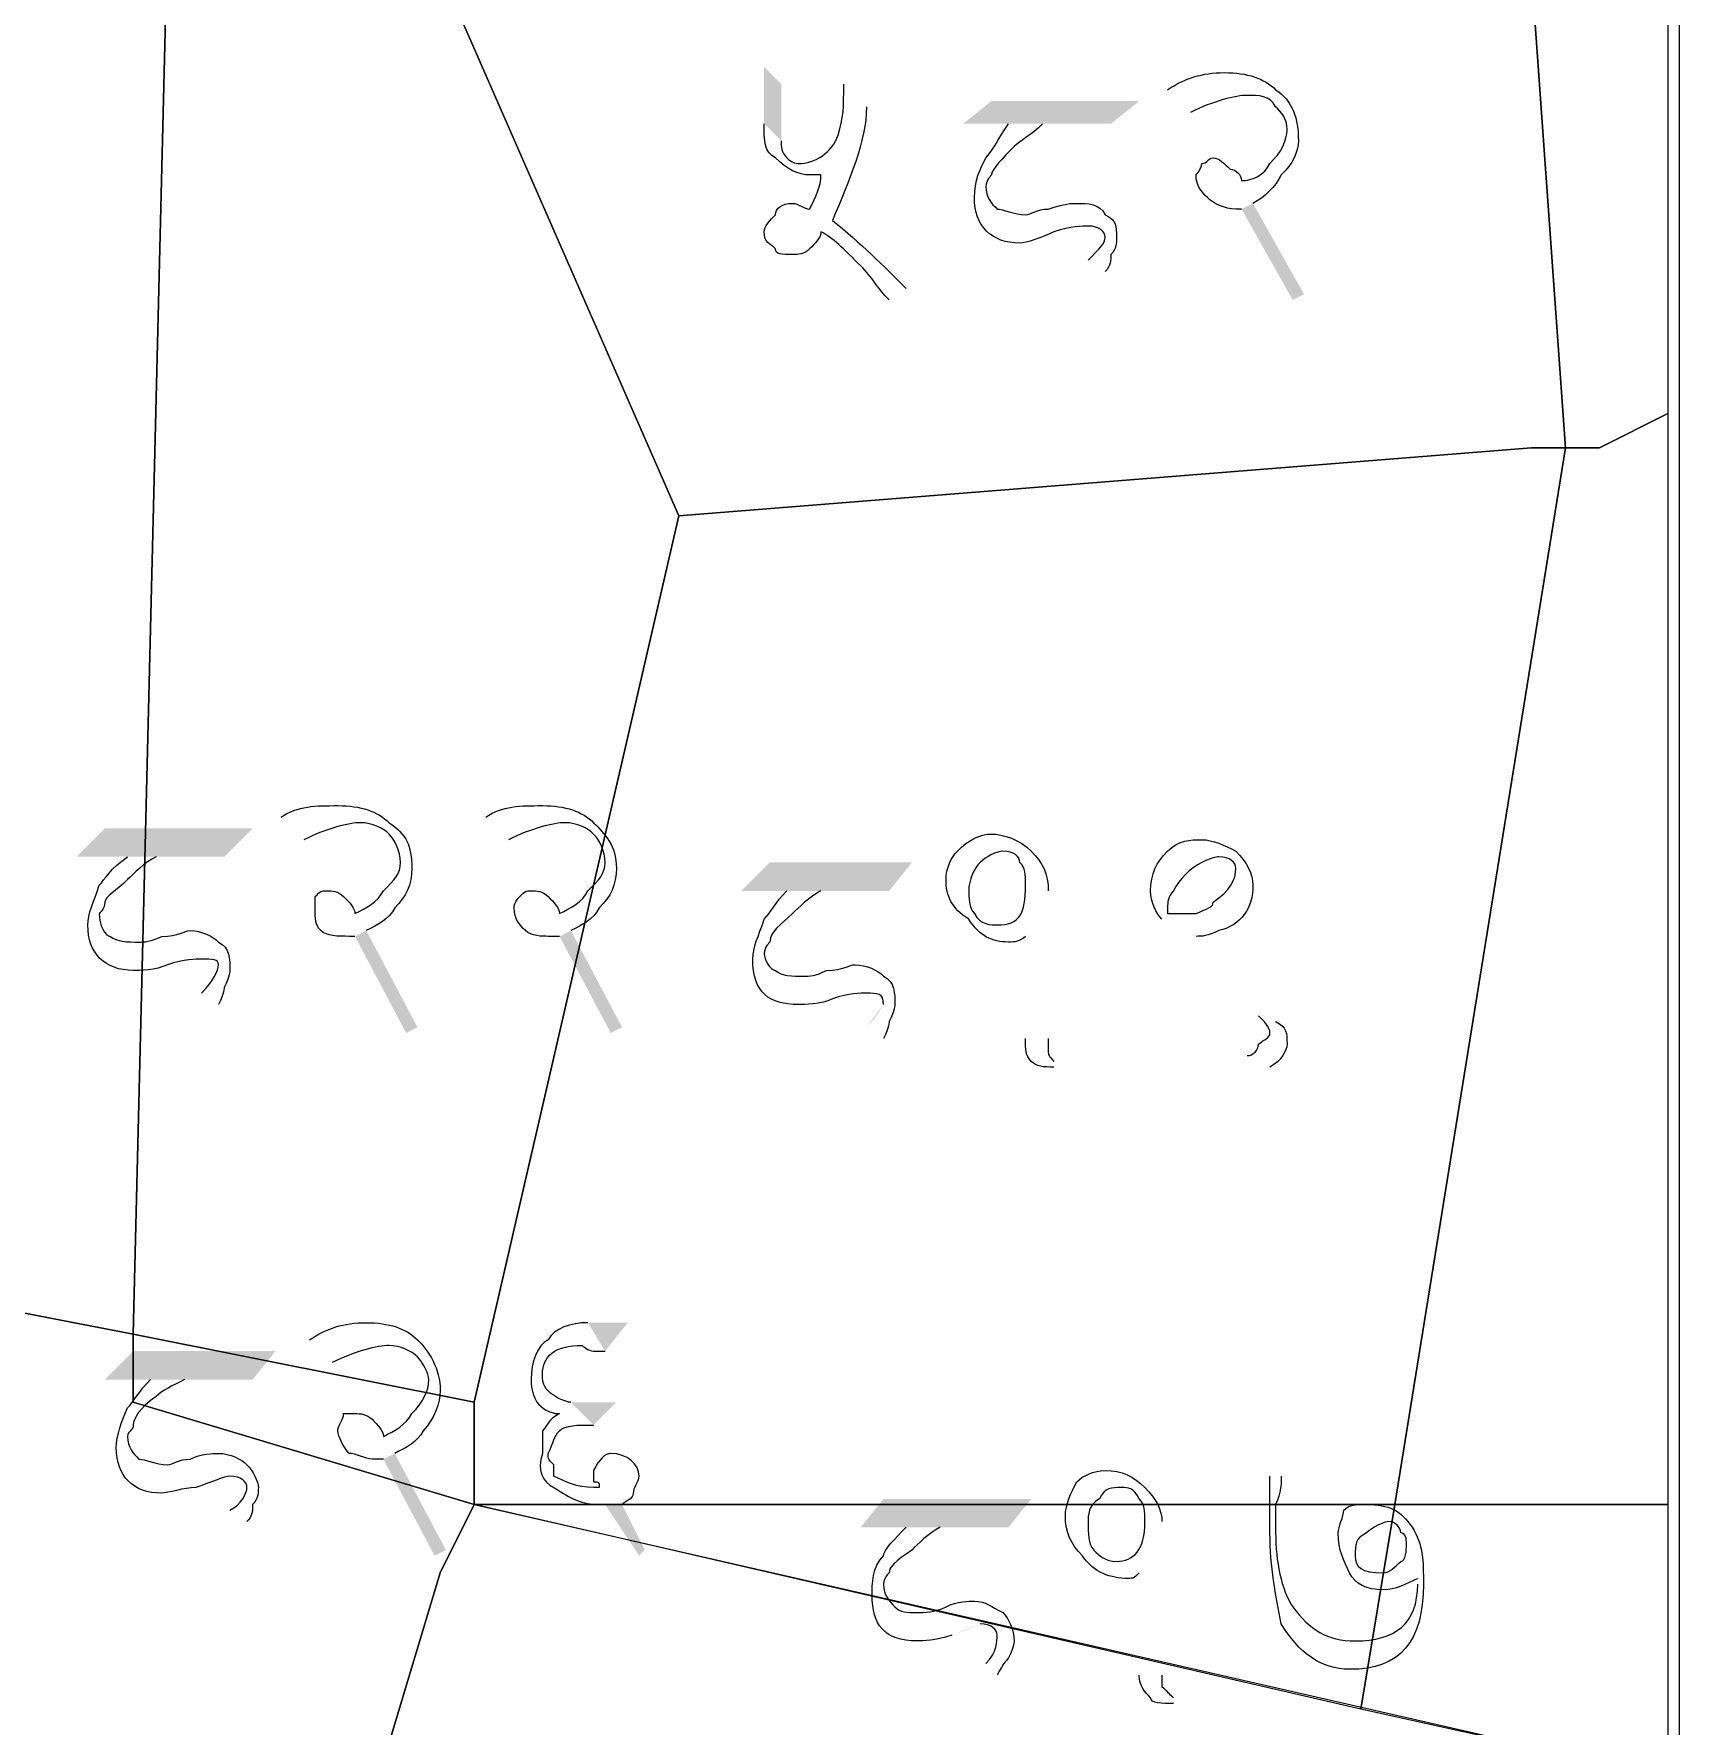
# Model space of a CAD drawing. Header units: metres. Extents: x 345912 to 349030, y 3061206 to 3061792.
# Drawn here: x 346955.16 to 346969.87, y 3061395.34 to 3061410.47 of the extents above; entities that cross this region are included whole.
import ezdxf

# ---------------------------------------------------------------- set-up
doc = ezdxf.new("R2010")
doc.units = ezdxf.units.M
doc.header["$MEASUREMENT"] = 0
doc.layers.add('PDF4_Geometry', color=7, linetype='Continuous')
doc.layers.add('PDF4_Solid Fills', color=7, linetype='Continuous')

msp = doc.modelspace()

# ---------------------------------------------------------------- hatches: boundary and pattern name
at = {"layer": 'PDF4_Solid Fills', "transparency": 33554559}
h = msp.add_hatch(color=256, dxfattribs=at)
h.paths.add_polyline_path([(346962.40188, 3061410.01803), (346962.60508, 3061409.81483)], flags=0)
h.paths.add_polyline_path([(346962.96068, 3061408.18923), (346962.80828, 3061408.08763)], flags=0)
h.paths.add_polyline_path([(346961.69068, 3061409.66243), (346961.69068, 3061410.17043), (346961.84308, 3061410.01803), (346961.84308, 3061409.51003)], flags=0)
h.paths.add_polyline_path([(346963.87508, 3061409.66243), (346963.46868, 3061409.66243), (346963.72268, 3061409.86563), (346965.04348, 3061409.86563), (346964.78948, 3061409.66243), (346964.17988, 3061409.66243)], flags=0)
h.paths.add_polyline_path([(346964.73868, 3061408.34163), (346964.58628, 3061408.44323)], flags=0)
h.paths.add_polyline_path([(346965.50068, 3061409.76403), (346965.29748, 3061409.96723)], flags=0)
h.paths.add_polyline_path([(346966.05948, 3061408.95123), (346966.51668, 3061408.13843), (346966.41508, 3061408.08763), (346965.95788, 3061408.90043)], flags=0)
h = msp.add_hatch(color=256, dxfattribs=at)
h.paths.add_polyline_path([(346956.00107, 3061403.10923), (346955.54387, 3061403.10923), (346955.79787, 3061403.36323), (346957.11867, 3061403.36323), (346956.86467, 3061403.10923), (346956.25507, 3061403.10923)], flags=0)
h.paths.add_polyline_path([(346956.81387, 3061401.78843), (346956.66147, 3061401.89003)], flags=0)
h.paths.add_polyline_path([(346957.57587, 3061403.26163), (346957.37267, 3061403.46483)], flags=0)
h.paths.add_polyline_path([(346958.13467, 3061402.44883), (346958.59187, 3061401.58523), (346958.49027, 3061401.53443), (346958.03307, 3061402.39803)], flags=0)
h.paths.add_polyline_path([(346959.40467, 3061403.26163), (346959.20147, 3061403.46483)], flags=0)
h.paths.add_polyline_path([(346959.96347, 3061402.44883), (346960.42067, 3061401.58523), (346960.31907, 3061401.53443), (346959.86187, 3061402.39803)], flags=0)
h = msp.add_hatch(color=256, dxfattribs=at)
h.paths.add_polyline_path([(346961.89387, 3061402.80444), (346961.48747, 3061402.80444), (346961.74147, 3061403.05844), (346963.01147, 3061403.05844), (346962.80827, 3061402.80444), (346962.19867, 3061402.80444)], flags=0)
h.paths.add_polyline_path([(346962.75747, 3061401.48364), (346962.60507, 3061401.58524)], flags=0)
h.paths.add_polyline_path([(346962.60507, 3061401.58524, 0.07278312), (346962.75747, 3061401.78844)], flags=0)
h.paths.add_polyline_path([(346964.23067, 3061402.80444), (346964.23067, 3061401.48364)], flags=0)
h.paths.add_polyline_path([(346964.28147, 3061401.28044), (346964.28147, 3061401.22964)], flags=0)
h.paths.add_polyline_path([(346965.55147, 3061402.39804), (346966.26267, 3061401.63604)], flags=0)
h.paths.add_polyline_path([(346966.21187, 3061401.22964), (346966.00867, 3061401.33124)], flags=0)
h.paths.add_polyline_path([(346966.11027, 3061401.68684), (346965.24667, 3061402.55044)], flags=0)
h = msp.add_hatch(color=256, dxfattribs=at)
h.paths.add_polyline_path([(346956.20427, 3061398.43564), (346955.79787, 3061398.43564), (346956.05187, 3061398.68964), (346957.32187, 3061398.68964), (346957.11867, 3061398.43564), (346956.50907, 3061398.43564)], flags=0)
h.paths.add_polyline_path([(346957.06787, 3061397.16564), (346956.91547, 3061397.26724)], flags=0)
h.paths.add_polyline_path([(346957.82987, 3061398.58804), (346957.62667, 3061398.79124)], flags=0)
h.paths.add_polyline_path([(346958.38867, 3061397.77524), (346958.84587, 3061396.91164), (346958.74427, 3061396.86084), (346958.28707, 3061397.72444)], flags=0)
h.paths.add_polyline_path([(346960.26827, 3061398.68964), (346960.47147, 3061398.94364), (346960.11587, 3061398.94364)], flags=0)
h.paths.add_polyline_path([(346960.26827, 3061397.31804), (346960.57307, 3061396.86084), (346960.62387, 3061396.91164), (346960.42067, 3061397.31804)], flags=0)
h.paths.add_polyline_path([(346960.16667, 3061398.02924), (346960.36987, 3061398.23244), (346959.96347, 3061398.23244)], flags=0)
h = msp.add_hatch(color=256, dxfattribs=at)
h.paths.add_polyline_path([(346962.96068, 3061397.11483), (346962.55428, 3061397.11483), (346962.75748, 3061397.36883), (346964.07828, 3061397.36883), (346963.87508, 3061397.11483), (346963.26548, 3061397.11483)], flags=0)
h.paths.add_polyline_path([(346963.77348, 3061395.79403), (346963.67188, 3061395.89563)], flags=0)
h.paths.add_polyline_path([(346963.36708, 3061396.14963, 0.0320526), (346963.62108, 3061396.25123)], flags=0)
h.paths.add_polyline_path([(346965.24668, 3061397.16563), (346965.24668, 3061395.79403)], flags=0)
h.paths.add_polyline_path([(346965.34828, 3061395.59083), (346965.34828, 3061395.54003)], flags=0)
h.paths.add_polyline_path([(346966.21188, 3061397.57203), (346966.31348, 3061397.57203)], flags=0)
h.paths.add_polyline_path([(346967.53268, 3061396.60683), (346967.53268, 3061396.65763)], flags=0)

# ---------------------------------------------------------------- linework, layer by layer
at = {"layer": 'PDF4_Geometry', "lineweight": 13}
msp.add_lwpolyline([(346742.03148, 3061540.87883), (346969.86948, 3061540.87883), (346969.86948, 3061317.05403), (346742.03148, 3061317.05403)], close=True, dxfattribs=at)
at = {"layer": 'PDF4_Geometry', "lineweight": 9}
for points in [[(346969.76788, 3061407.07164), (346969.15827, 3061406.76683), (346968.85348, 3061406.76683), (346968.24387, 3061415.30124), (346969.76788, 3061416.21564)], [(346969.76788, 3061407.07164), (346969.15827, 3061406.76683), (346968.85348, 3061406.76683), (346968.24387, 3061415.30124), (346969.76788, 3061416.21564)], [(346968.85348, 3061406.76683), (346968.54867, 3061406.76683), (346960.92867, 3061406.15724), (346958.79508, 3061411.03403), (346965.19587, 3061414.08203), (346968.24387, 3061415.30124)], [(346968.85348, 3061406.76683), (346968.54867, 3061406.76683), (346960.92867, 3061406.15724), (346958.79508, 3061411.03403), (346965.19587, 3061414.08203), (346968.24387, 3061415.30124)], [(346956.05188, 3061398.84203), (346946.60308, 3061400.67083), (346948.73669, 3061406.46203), (346950.56547, 3061407.37643), (346951.47987, 3061411.33884), (346956.05188, 3061411.64363), (346956.35669, 3061411.33884)], [(346956.05188, 3061398.84203), (346946.60308, 3061400.67083), (346948.73669, 3061406.46203), (346950.56547, 3061407.37643), (346951.47987, 3061411.33884), (346956.05188, 3061411.64363), (346956.35669, 3061411.33884)], [(346957.57587, 3061411.33884), (346957.88068, 3061411.33884), (346958.18547, 3061411.33884), (346958.49028, 3061411.03403), (346958.79508, 3061411.03403), (346960.92867, 3061406.15724), (346959.09987, 3061398.23243), (346956.05188, 3061398.84203), (346956.35669, 3061411.33884)], [(346957.57587, 3061411.33884), (346957.88068, 3061411.33884), (346958.18547, 3061411.33884), (346958.49028, 3061411.03403), (346958.79508, 3061411.03403), (346960.92867, 3061406.15724), (346959.09987, 3061398.23243), (346956.05188, 3061398.84203), (346956.35669, 3061411.33884)], [(346969.76788, 3061397.31803), (346967.32948, 3061397.31803), (346968.85348, 3061406.76683), (346969.15827, 3061406.76683), (346969.76788, 3061407.07164)], [(346969.76788, 3061397.31803), (346967.32948, 3061397.31803), (346968.85348, 3061406.76683), (346969.15827, 3061406.76683), (346969.76788, 3061407.07164)], [(346967.32948, 3061397.31803), (346959.09987, 3061397.31803), (346959.09987, 3061398.23243), (346960.92867, 3061406.15724), (346968.54867, 3061406.76683), (346968.85348, 3061406.76683)], [(346967.32948, 3061397.31803), (346959.09987, 3061397.31803), (346959.09987, 3061398.23243), (346960.92867, 3061406.15724), (346968.54867, 3061406.76683), (346968.85348, 3061406.76683)], [(346959.09987, 3061397.31803), (346958.79508, 3061396.70844), (346957.88068, 3061393.66042), (346950.87028, 3061395.79403), (346945.38387, 3061395.18444), (346946.29827, 3061400.06124), (346946.60308, 3061400.67083), (346956.05188, 3061398.84203), (346956.05188, 3061398.23243)], [(346959.09987, 3061397.31803), (346958.79508, 3061396.70844), (346957.88068, 3061393.66042), (346950.87028, 3061395.79403), (346945.38387, 3061395.18444), (346946.29827, 3061400.06124), (346946.60308, 3061400.67083), (346956.05188, 3061398.84203), (346956.05188, 3061398.23243)], [(346959.09987, 3061398.23243), (346959.09987, 3061397.31803), (346956.05188, 3061398.23243), (346956.05188, 3061398.84203)], [(346959.09987, 3061398.23243), (346959.09987, 3061397.31803), (346956.05188, 3061398.23243), (346956.05188, 3061398.84203)], [(346957.88068, 3061393.66042), (346958.79508, 3061396.70844), (346959.09987, 3061397.31803), (346969.76788, 3061394.87963), (346969.76788, 3061387.25963), (346968.85348, 3061387.25963), (346969.76788, 3061388.47884), (346969.76788, 3061390.91724), (346966.41508, 3061391.83164)], [(346957.88068, 3061393.66042), (346958.79508, 3061396.70844), (346959.09987, 3061397.31803), (346969.76788, 3061394.87963), (346969.76788, 3061387.25963), (346968.85348, 3061387.25963), (346969.76788, 3061388.47884), (346969.76788, 3061390.91724), (346966.41508, 3061391.83164)], [(346959.09987, 3061397.31803), (346967.32948, 3061397.31803), (346967.02468, 3061395.48923)], [(346959.09987, 3061397.31803), (346967.32948, 3061397.31803), (346967.02468, 3061395.48923)], [(346967.32948, 3061397.31803), (346969.76788, 3061397.31803), (346969.76788, 3061394.87963), (346967.02468, 3061395.48923)], [(346967.32948, 3061397.31803), (346969.76788, 3061397.31803), (346969.76788, 3061394.87963), (346967.02468, 3061395.48923)]]:
    msp.add_lwpolyline(points, close=True, dxfattribs=at)
at = {"layer": 'PDF4_Geometry', "lineweight": 25}
for points in [[(346962.35108, 3061409.56083), (346962.40188, 3061409.71323), (346962.40188, 3061409.81483), (346962.40188, 3061410.01803)], [(346965.29748, 3061409.96723), (346965.44988, 3061410.06883), (346965.60228, 3061410.11963), (346965.80548, 3061410.11963)], [(346965.80548, 3061410.11963), (346966.00868, 3061410.11963), (346966.16108, 3061410.06883), (346966.26268, 3061409.96723)], [(346966.00868, 3061409.91643), (346965.90708, 3061409.91643), (346965.70388, 3061409.86563), (346965.50068, 3061409.76403)], [(346966.26268, 3061409.81483), (346966.21188, 3061409.91643), (346966.11028, 3061409.91643), (346966.00868, 3061409.91643)], [(346966.26268, 3061409.96723), (346966.41508, 3061409.86563), (346966.46588, 3061409.71323), (346966.46588, 3061409.51003)], [(346962.60508, 3061409.81483), (346962.60508, 3061409.51003), (346962.45268, 3061409.15443), (346962.30028, 3061408.79883)], [(346966.36428, 3061409.61163), (346966.36428, 3061409.71323), (346966.31348, 3061409.76403), (346966.26268, 3061409.81483)], [(346961.79228, 3061409.35763), (346961.69068, 3061409.40843), (346961.69068, 3061409.51003), (346961.69068, 3061409.66243)], [(346961.99548, 3061409.30683), (346962.14788, 3061409.30683), (346962.30028, 3061409.40843), (346962.35108, 3061409.56083)], [(346963.67188, 3061409.35763), (346963.72268, 3061409.40843), (346963.77348, 3061409.51003), (346963.87508, 3061409.66243)], [(346964.17988, 3061409.66243), (346964.07828, 3061409.56083), (346963.97668, 3061409.51003), (346963.92588, 3061409.45923)], [(346966.21188, 3061409.30683), (346966.31348, 3061409.40843), (346966.36428, 3061409.51003), (346966.36428, 3061409.61163)], [(346961.84308, 3061409.51003), (346961.84308, 3061409.45923), (346961.84308, 3061409.40843), (346961.89388, 3061409.35763)], [(346963.92588, 3061409.45923), (346963.82428, 3061409.35763), (346963.72268, 3061409.25603), (346963.72268, 3061409.20523)], [(346966.46588, 3061409.51003), (346966.46588, 3061409.40843), (346966.41508, 3061409.30683), (346966.31348, 3061409.20523)], [(346962.09708, 3061409.20523), (346961.99548, 3061409.20523), (346961.89388, 3061409.25603), (346961.79228, 3061409.35763)], [(346961.89388, 3061409.35763), (346961.89388, 3061409.35763), (346961.94468, 3061409.30683), (346961.99548, 3061409.30683)], [(346963.57028, 3061409.00203), (346963.57028, 3061409.15443), (346963.62108, 3061409.25603), (346963.67188, 3061409.35763)], [(346965.55148, 3061409.20523), (346965.55148, 3061409.20523), (346965.60228, 3061409.25603), (346965.60228, 3061409.30683)], [(346965.60228, 3061409.30683), (346965.65308, 3061409.30683), (346965.65308, 3061409.35763), (346965.70388, 3061409.35763)], [(346965.70388, 3061409.35763), (346965.75468, 3061409.35763), (346965.80548, 3061409.30683), (346965.85628, 3061409.25603)], [(346965.85628, 3061409.25603), (346965.90708, 3061409.25603), (346965.95788, 3061409.20523), (346965.95788, 3061409.15443)], [(346965.95788, 3061409.15443), (346966.05948, 3061409.15443), (346966.16108, 3061409.20523), (346966.21188, 3061409.30683)], [(346962.09708, 3061408.90043), (346962.14788, 3061409.00203), (346962.19868, 3061409.10363), (346962.19868, 3061409.20523)], [(346962.19868, 3061409.20523), (346962.19868, 3061409.20523), (346962.14788, 3061409.20523), (346962.09708, 3061409.20523)], [(346963.72268, 3061409.20523), (346963.72268, 3061409.20523), (346963.67188, 3061409.15443), (346963.67188, 3061409.10363)], [(346963.67188, 3061409.10363), (346963.67188, 3061409.00203), (346963.72268, 3061408.95123), (346963.77348, 3061408.90043)], [(346965.65308, 3061409.00203), (346965.60228, 3061409.05283), (346965.55148, 3061409.10363), (346965.55148, 3061409.20523)], [(346966.31348, 3061409.20523), (346966.26268, 3061409.10363), (346966.16108, 3061409.00203), (346966.05948, 3061408.95123)], [(346961.79228, 3061408.84963), (346961.79228, 3061408.90043), (346961.84308, 3061408.95123), (346961.94468, 3061408.95123)], [(346961.94468, 3061408.95123), (346961.99548, 3061408.95123), (346962.04628, 3061408.90043), (346962.09708, 3061408.90043)], [(346963.97668, 3061408.59563), (346963.72268, 3061408.59563), (346963.57028, 3061408.74803), (346963.57028, 3061409.00203)], [(346964.23068, 3061408.90043), (346964.38308, 3061408.95123), (346964.43388, 3061408.95123), (346964.48468, 3061408.95123)], [(346964.48468, 3061408.95123), (346964.58628, 3061408.95123), (346964.68788, 3061408.95123), (346964.73868, 3061408.84963)], [(346965.90708, 3061408.90043), (346965.80548, 3061408.90043), (346965.70388, 3061408.95123), (346965.65308, 3061409.00203)], [(346961.69068, 3061408.69723), (346961.69068, 3061408.74803), (346961.74148, 3061408.79883), (346961.79228, 3061408.84963)], [(346962.30028, 3061408.79883), (346962.55428, 3061408.59563), (346962.75748, 3061408.39243), (346962.96068, 3061408.18923)], [(346963.77348, 3061408.90043), (346963.82428, 3061408.90043), (346963.92588, 3061408.84963), (346964.02748, 3061408.84963)], [(346964.02748, 3061408.84963), (346964.07828, 3061408.84963), (346964.12908, 3061408.90043), (346964.23068, 3061408.90043)], [(346964.73868, 3061408.84963), (346964.84028, 3061408.79883), (346964.84028, 3061408.74803), (346964.84028, 3061408.64643)], [(346965.95788, 3061408.90043), (346965.90708, 3061408.90043), (346965.90708, 3061408.90043), (346965.90708, 3061408.90043)], [(346961.79228, 3061408.54483), (346961.74148, 3061408.59563), (346961.69068, 3061408.59563), (346961.69068, 3061408.69723)], [(346962.19868, 3061408.69723), (346962.19868, 3061408.64643), (346962.14788, 3061408.59563), (346962.09708, 3061408.54483)], [(346962.55428, 3061408.39243), (346962.40188, 3061408.54483), (346962.30028, 3061408.64643), (346962.19868, 3061408.69723)], [(346964.28148, 3061408.69723), (346964.17988, 3061408.64643), (346964.02748, 3061408.59563), (346963.97668, 3061408.59563)], [(346964.58628, 3061408.74803), (346964.53548, 3061408.74803), (346964.43388, 3061408.74803), (346964.28148, 3061408.69723)], [(346964.73868, 3061408.64643), (346964.73868, 3061408.69723), (346964.68788, 3061408.74803), (346964.58628, 3061408.74803)], [(346964.58628, 3061408.44323), (346964.68788, 3061408.54483), (346964.73868, 3061408.59563), (346964.73868, 3061408.64643)], [(346964.84028, 3061408.64643), (346964.84028, 3061408.59563), (346964.84028, 3061408.54483), (346964.78948, 3061408.49403)], [(346961.94468, 3061408.49403), (346961.84308, 3061408.49403), (346961.79228, 3061408.49403), (346961.79228, 3061408.54483)], [(346962.09708, 3061408.54483), (346962.04628, 3061408.49403), (346961.99548, 3061408.49403), (346961.94468, 3061408.49403)], [(346964.78948, 3061408.49403), (346964.78948, 3061408.44323), (346964.78948, 3061408.39243), (346964.73868, 3061408.34163)], [(346962.80828, 3061408.08763), (346962.70668, 3061408.18923), (346962.65588, 3061408.29083), (346962.55428, 3061408.39243)], [(346957.37267, 3061403.46483), (346957.52507, 3061403.56643), (346957.67747, 3061403.56643), (346957.88067, 3061403.56643)], [(346957.88067, 3061403.56643), (346958.08387, 3061403.56643), (346958.23627, 3061403.51563), (346958.33787, 3061403.41403)], [(346959.20147, 3061403.46483), (346959.35387, 3061403.56643), (346959.50627, 3061403.56643), (346959.70947, 3061403.56643)], [(346959.70947, 3061403.56643), (346959.91267, 3061403.56643), (346960.06507, 3061403.51563), (346960.16667, 3061403.41403)], [(346958.08387, 3061403.41403), (346957.98227, 3061403.41403), (346957.77907, 3061403.36323), (346957.57587, 3061403.26163)], [(346958.33787, 3061403.31243), (346958.28707, 3061403.36323), (346958.18547, 3061403.41403), (346958.08387, 3061403.41403)], [(346958.33787, 3061403.41403), (346958.49027, 3061403.31243), (346958.54107, 3061403.21083), (346958.54107, 3061403.00763)], [(346959.91267, 3061403.41403), (346959.81107, 3061403.41403), (346959.60787, 3061403.36323), (346959.40467, 3061403.26163)], [(346960.16667, 3061403.31243), (346960.11587, 3061403.36323), (346960.01427, 3061403.41403), (346959.91267, 3061403.41403)], [(346960.16667, 3061403.41403), (346960.26827, 3061403.31243), (346960.36987, 3061403.21083), (346960.36987, 3061403.00763)], [(346958.43947, 3061403.05843), (346958.43947, 3061403.16003), (346958.38867, 3061403.26163), (346958.33787, 3061403.31243)], [(346960.26827, 3061403.05843), (346960.26827, 3061403.16003), (346960.21747, 3061403.26163), (346960.16667, 3061403.31243)], [(346963.41787, 3061403.16004), (346963.51947, 3061403.26164), (346963.62107, 3061403.31244), (346963.72267, 3061403.31244)], [(346963.72267, 3061403.31244), (346963.82427, 3061403.31244), (346963.97667, 3061403.26164), (346964.07827, 3061403.16004)], [(346965.29747, 3061403.16004), (346965.39907, 3061403.26164), (346965.50067, 3061403.26164), (346965.60227, 3061403.26164)], [(346965.60227, 3061403.26164), (346965.70387, 3061403.26164), (346965.80547, 3061403.21084), (346965.90707, 3061403.16004)], [(346955.74707, 3061402.85523), (346955.79787, 3061402.90603), (346955.84867, 3061403.00763), (346956.00107, 3061403.10923)], [(346956.25507, 3061403.10923), (346956.15347, 3061403.05843), (346956.05187, 3061402.95683), (346956.00107, 3061402.90603)], [(346958.28707, 3061402.80443), (346958.38867, 3061402.90603), (346958.43947, 3061402.95683), (346958.43947, 3061403.05843)], [(346960.11587, 3061402.80443), (346960.21747, 3061402.90603), (346960.26827, 3061402.95683), (346960.26827, 3061403.05843)], [(346963.31627, 3061402.90604), (346963.31627, 3061403.00764), (346963.36707, 3061403.10924), (346963.41787, 3061403.16004)], [(346963.62107, 3061403.05844), (346963.57027, 3061403.00764), (346963.51947, 3061402.90604), (346963.51947, 3061402.80444)], [(346963.82427, 3061403.16004), (346963.77347, 3061403.16004), (346963.67187, 3061403.10924), (346963.62107, 3061403.05844)], [(346963.97667, 3061403.05844), (346963.97667, 3061403.10924), (346963.92587, 3061403.16004), (346963.82427, 3061403.16004)], [(346964.02747, 3061402.85524), (346964.02747, 3061402.95684), (346964.02747, 3061403.00764), (346963.97667, 3061403.05844)], [(346964.07827, 3061403.16004), (346964.17987, 3061403.05844), (346964.23067, 3061402.95684), (346964.23067, 3061402.80444)], [(346965.14507, 3061402.80444), (346965.14507, 3061402.95684), (346965.19587, 3061403.05844), (346965.29747, 3061403.16004)], [(346965.60227, 3061403.05844), (346965.50067, 3061403.00764), (346965.39907, 3061402.90604), (346965.34827, 3061402.80444)], [(346965.75467, 3061403.10924), (346965.75467, 3061403.10924), (346965.70387, 3061403.10924), (346965.60227, 3061403.05844)], [(346965.90707, 3061403.00764), (346965.90707, 3061403.05844), (346965.85627, 3061403.10924), (346965.75467, 3061403.10924)], [(346965.90707, 3061403.16004), (346966.00867, 3061403.05844), (346966.05947, 3061402.95684), (346966.05947, 3061402.85524)], [(346956.00107, 3061402.90603), (346955.89947, 3061402.80443), (346955.79787, 3061402.75363), (346955.79787, 3061402.70283)], [(346958.54107, 3061403.00763), (346958.54107, 3061402.85523), (346958.49027, 3061402.75363), (346958.38867, 3061402.65203)], [(346960.36987, 3061403.00763), (346960.36987, 3061402.85523), (346960.31907, 3061402.75363), (346960.21747, 3061402.65203)], [(346963.51947, 3061402.55044), (346963.36707, 3061402.65204), (346963.31627, 3061402.75364), (346963.31627, 3061402.90604)], [(346965.70387, 3061402.70284), (346965.85627, 3061402.80444), (346965.90707, 3061402.90604), (346965.90707, 3061403.00764)], [(346955.64547, 3061402.49963), (346955.64547, 3061402.60123), (346955.69627, 3061402.70283), (346955.74707, 3061402.85523)], [(346957.67747, 3061402.75363), (346957.72827, 3061402.80443), (346957.72827, 3061402.80443), (346957.77907, 3061402.80443)], [(346957.67747, 3061402.65203), (346957.67747, 3061402.70283), (346957.67747, 3061402.75363), (346957.67747, 3061402.75363)], [(346957.77907, 3061402.80443), (346957.82987, 3061402.80443), (346957.88067, 3061402.80443), (346957.93147, 3061402.75363)], [(346957.93147, 3061402.75363), (346957.98227, 3061402.70283), (346958.03307, 3061402.65203), (346958.03307, 3061402.60123)], [(346958.03307, 3061402.60123), (346958.13467, 3061402.65203), (346958.23627, 3061402.70283), (346958.28707, 3061402.80443)], [(346959.45547, 3061402.65203), (346959.45547, 3061402.70283), (346959.50627, 3061402.75363), (346959.50627, 3061402.75363)], [(346959.50627, 3061402.75363), (346959.55707, 3061402.80443), (346959.55707, 3061402.80443), (346959.60787, 3061402.80443)], [(346959.60787, 3061402.80443), (346959.65867, 3061402.80443), (346959.70947, 3061402.80443), (346959.76027, 3061402.75363)], [(346959.76027, 3061402.75363), (346959.81107, 3061402.70283), (346959.86187, 3061402.65203), (346959.86187, 3061402.60123)], [(346959.86187, 3061402.60123), (346959.96347, 3061402.65203), (346960.06507, 3061402.70283), (346960.11587, 3061402.80443)], [(346961.69067, 3061402.55044), (346961.74147, 3061402.60124), (346961.79227, 3061402.70284), (346961.89387, 3061402.80444)], [(346962.19867, 3061402.80444), (346962.09707, 3061402.75364), (346961.99547, 3061402.65204), (346961.94467, 3061402.60124)], [(346963.51947, 3061402.80444), (346963.51947, 3061402.75364), (346963.51947, 3061402.65204), (346963.57027, 3061402.60124)], [(346963.77347, 3061402.49964), (346963.97667, 3061402.49964), (346964.02747, 3061402.60124), (346964.02747, 3061402.85524)], [(346965.24667, 3061402.55044), (346965.19587, 3061402.60124), (346965.14507, 3061402.70284), (346965.14507, 3061402.80444)], [(346965.34827, 3061402.80444), (346965.29747, 3061402.75364), (346965.29747, 3061402.70284), (346965.29747, 3061402.65204)], [(346966.05947, 3061402.85524), (346966.05947, 3061402.65204), (346965.95787, 3061402.49964), (346965.75467, 3061402.44884)], [(346955.79787, 3061402.70283), (346955.79787, 3061402.65203), (346955.74707, 3061402.60123), (346955.74707, 3061402.60123)], [(346955.74707, 3061402.60123), (346955.74707, 3061402.49963), (346955.79787, 3061402.39803), (346955.84867, 3061402.39803)], [(346957.72827, 3061402.44883), (346957.67747, 3061402.49963), (346957.67747, 3061402.55043), (346957.67747, 3061402.65203)], [(346958.38867, 3061402.65203), (346958.33787, 3061402.55043), (346958.23627, 3061402.49963), (346958.13467, 3061402.44883)], [(346959.55707, 3061402.44883), (346959.50627, 3061402.49963), (346959.45547, 3061402.55043), (346959.45547, 3061402.65203)], [(346960.21747, 3061402.65203), (346960.16667, 3061402.55043), (346960.06507, 3061402.49963), (346959.96347, 3061402.44883)], [(346961.94467, 3061402.60124), (346961.84307, 3061402.49964), (346961.74147, 3061402.44884), (346961.74147, 3061402.34724)], [(346963.57027, 3061402.60124), (346963.62107, 3061402.49964), (346963.72267, 3061402.49964), (346963.77347, 3061402.49964)], [(346965.29747, 3061402.65204), (346965.29747, 3061402.65204), (346965.29747, 3061402.65204), (346965.29747, 3061402.60124)], [(346965.29747, 3061402.60124), (346965.34827, 3061402.60124), (346965.34827, 3061402.60124), (346965.39907, 3061402.60124)], [(346965.39907, 3061402.60124), (346965.44987, 3061402.60124), (346965.50067, 3061402.60124), (346965.55147, 3061402.60124)], [(346965.55147, 3061402.60124), (346965.65307, 3061402.65204), (346965.70387, 3061402.65204), (346965.70387, 3061402.70284)], [(346956.05187, 3061402.09323), (346955.79787, 3061402.09323), (346955.64547, 3061402.24563), (346955.64547, 3061402.49963)], [(346956.30587, 3061402.39803), (346956.45827, 3061402.39803), (346956.50907, 3061402.44883), (346956.55987, 3061402.44883)], [(346956.55987, 3061402.44883), (346956.66147, 3061402.44883), (346956.76307, 3061402.39803), (346956.81387, 3061402.34723)], [(346957.98227, 3061402.39803), (346957.88067, 3061402.39803), (346957.77907, 3061402.39803), (346957.72827, 3061402.44883)], [(346959.76027, 3061402.39803), (346959.70947, 3061402.39803), (346959.60787, 3061402.39803), (346959.55707, 3061402.44883)], [(346961.58907, 3061402.19484), (346961.58907, 3061402.29644), (346961.63987, 3061402.39804), (346961.69067, 3061402.55044)], [(346963.87507, 3061402.34724), (346963.72267, 3061402.34724), (346963.62107, 3061402.39804), (346963.51947, 3061402.55044)], [(346965.75467, 3061402.44884), (346965.65307, 3061402.39804), (346965.60227, 3061402.39804), (346965.55147, 3061402.39804)], [(346955.84867, 3061402.39803), (346955.89947, 3061402.34723), (346956.00107, 3061402.34723), (346956.10267, 3061402.34723)], [(346956.10267, 3061402.34723), (346956.15347, 3061402.34723), (346956.20427, 3061402.34723), (346956.30587, 3061402.39803)], [(346956.81387, 3061402.34723), (346956.91547, 3061402.29643), (346956.91547, 3061402.19483), (346956.91547, 3061402.09323)], [(346958.03307, 3061402.39803), (346957.98227, 3061402.39803), (346957.98227, 3061402.39803), (346957.98227, 3061402.39803)], [(346959.86187, 3061402.39803), (346959.81107, 3061402.39803), (346959.81107, 3061402.39803), (346959.76027, 3061402.39803)], [(346961.74147, 3061402.34724), (346961.74147, 3061402.34724), (346961.69067, 3061402.29644), (346961.69067, 3061402.24564)], [(346964.02747, 3061402.39804), (346963.97667, 3061402.34724), (346963.92587, 3061402.34724), (346963.87507, 3061402.34724)], [(346956.35667, 3061402.14403), (346956.25507, 3061402.09323), (346956.10267, 3061402.09323), (346956.05187, 3061402.09323)], [(346956.66147, 3061402.19483), (346956.61067, 3061402.19483), (346956.50907, 3061402.19483), (346956.35667, 3061402.14403)], [(346956.81387, 3061402.14403), (346956.81387, 3061402.19483), (346956.76307, 3061402.19483), (346956.66147, 3061402.19483)], [(346956.66147, 3061401.89003), (346956.76307, 3061401.99163), (346956.81387, 3061402.09323), (346956.81387, 3061402.14403)], [(346961.99547, 3061401.78844), (346961.74147, 3061401.78844), (346961.58907, 3061401.89004), (346961.58907, 3061402.19484)], [(346961.69067, 3061402.24564), (346961.69067, 3061402.19484), (346961.74147, 3061402.09324), (346961.79227, 3061402.09324)], [(346962.24947, 3061402.09324), (346962.40187, 3061402.09324), (346962.45267, 3061402.14404), (346962.50347, 3061402.14404)], [(346962.50347, 3061402.14404), (346962.60507, 3061402.14404), (346962.70667, 3061402.09324), (346962.75747, 3061402.04244)], [(346956.91547, 3061402.09323), (346956.91547, 3061402.09323), (346956.91547, 3061402.04243), (346956.86467, 3061401.94083)], [(346961.79227, 3061402.09324), (346961.84307, 3061402.04244), (346961.94467, 3061402.04244), (346962.04627, 3061402.04244)], [(346962.04627, 3061402.04244), (346962.09707, 3061402.04244), (346962.14787, 3061402.04244), (346962.24947, 3061402.09324)], [(346962.75747, 3061402.04244), (346962.85907, 3061401.99164), (346962.85907, 3061401.89004), (346962.85907, 3061401.78844)], [(346956.86467, 3061401.94083), (346956.86467, 3061401.94083), (346956.86467, 3061401.89003), (346956.81387, 3061401.78843)], [(346962.30027, 3061401.83924), (346962.19867, 3061401.78844), (346962.04627, 3061401.78844), (346961.99547, 3061401.78844)], [(346962.60507, 3061401.89004), (346962.55427, 3061401.89004), (346962.45267, 3061401.89004), (346962.30027, 3061401.83924)], [(346962.75747, 3061401.78844), (346962.75747, 3061401.89004), (346962.70667, 3061401.89004), (346962.60507, 3061401.89004)], [(346962.85907, 3061401.78844), (346962.85907, 3061401.78844), (346962.85907, 3061401.73764), (346962.80827, 3061401.63604)], [(346966.21187, 3061401.53444), (346966.21187, 3061401.58524), (346966.16107, 3061401.63604), (346966.11027, 3061401.68684)], [(346962.80827, 3061401.63604), (346962.80827, 3061401.63604), (346962.80827, 3061401.58524), (346962.75747, 3061401.48364)], [(346966.11027, 3061401.43284), (346966.16107, 3061401.48364), (346966.21187, 3061401.48364), (346966.21187, 3061401.53444)], [(346966.26267, 3061401.63604), (346966.36427, 3061401.58524), (346966.36427, 3061401.53444), (346966.36427, 3061401.43284)], [(346964.07827, 3061401.28044), (346964.02747, 3061401.33124), (346964.02747, 3061401.38204), (346964.02747, 3061401.48364)], [(346964.23067, 3061401.48364), (346964.23067, 3061401.43284), (346964.23067, 3061401.38204), (346964.23067, 3061401.38204)], [(346964.23067, 3061401.38204), (346964.23067, 3061401.33124), (346964.23067, 3061401.33124), (346964.28147, 3061401.28044)], [(346966.00867, 3061401.33124), (346966.05947, 3061401.33124), (346966.11027, 3061401.38204), (346966.11027, 3061401.43284)], [(346966.36427, 3061401.43284), (346966.36427, 3061401.38204), (346966.31347, 3061401.28044), (346966.21187, 3061401.22964)], [(346964.28147, 3061401.22964), (346964.17987, 3061401.22964), (346964.12907, 3061401.22964), (346964.07827, 3061401.28044)], [(346957.62667, 3061398.79124), (346957.77907, 3061398.89284), (346957.93147, 3061398.94364), (346958.13467, 3061398.94364)], [(346958.13467, 3061398.94364), (346958.33787, 3061398.94364), (346958.49027, 3061398.89284), (346958.59187, 3061398.79124)], [(346960.11587, 3061398.94364), (346959.96347, 3061398.94364), (346959.81107, 3061398.89284), (346959.76027, 3061398.79124)], [(346958.33787, 3061398.74044), (346958.23627, 3061398.74044), (346958.03307, 3061398.68964), (346957.82987, 3061398.58804)], [(346958.59187, 3061398.63884), (346958.54107, 3061398.68964), (346958.43947, 3061398.74044), (346958.33787, 3061398.74044)], [(346958.59187, 3061398.79124), (346958.69347, 3061398.68964), (346958.79507, 3061398.53724), (346958.79507, 3061398.33404)], [(346959.76027, 3061398.79124), (346959.65867, 3061398.74044), (346959.60787, 3061398.58804), (346959.60787, 3061398.43564)], [(346959.70947, 3061398.48644), (346959.70947, 3061398.63884), (346959.81107, 3061398.74044), (346960.06507, 3061398.74044)], [(346960.06507, 3061398.74044), (346960.06507, 3061398.74044), (346960.11587, 3061398.68964), (346960.16667, 3061398.68964)], [(346960.16667, 3061398.68964), (346960.21747, 3061398.68964), (346960.21747, 3061398.68964), (346960.26827, 3061398.68964)], [(346958.69347, 3061398.43564), (346958.69347, 3061398.48644), (346958.64267, 3061398.58804), (346958.59187, 3061398.63884)], [(346956.00107, 3061398.18164), (346956.05187, 3061398.23244), (346956.10267, 3061398.33404), (346956.20427, 3061398.43564)], [(346956.50907, 3061398.43564), (346956.40747, 3061398.38484), (346956.30587, 3061398.33404), (346956.25507, 3061398.28324)], [(346958.54107, 3061398.13084), (346958.64267, 3061398.23244), (346958.69347, 3061398.33404), (346958.69347, 3061398.43564)], [(346959.60787, 3061398.43564), (346959.60787, 3061398.38484), (346959.60787, 3061398.33404), (346959.65867, 3061398.23244)], [(346959.76027, 3061398.33404), (346959.70947, 3061398.38484), (346959.70947, 3061398.43564), (346959.70947, 3061398.48644)], [(346956.25507, 3061398.28324), (346956.10267, 3061398.18164), (346956.05187, 3061398.08004), (346956.05187, 3061398.02924)], [(346958.79507, 3061398.33404), (346958.79507, 3061398.23244), (346958.74427, 3061398.08004), (346958.64267, 3061397.97844)], [(346959.65867, 3061398.23244), (346959.70947, 3061398.18164), (346959.76027, 3061398.13084), (346959.86187, 3061398.13084)], [(346959.96347, 3061398.23244), (346959.91267, 3061398.23244), (346959.81107, 3061398.28324), (346959.76027, 3061398.33404)], [(346955.89947, 3061397.82604), (346955.89947, 3061397.92764), (346955.95027, 3061398.08004), (346956.00107, 3061398.18164)], [(346957.88067, 3061397.97844), (346957.88067, 3061398.02924), (346957.93147, 3061398.08004), (346957.93147, 3061398.13084)], [(346957.93147, 3061398.13084), (346957.98227, 3061398.13084), (346957.98227, 3061398.13084), (346958.03307, 3061398.13084)], [(346958.03307, 3061398.13084), (346958.08387, 3061398.13084), (346958.13467, 3061398.13084), (346958.18547, 3061398.08004)], [(346958.18547, 3061398.08004), (346958.23627, 3061398.02924), (346958.28707, 3061397.97844), (346958.28707, 3061397.92764)], [(346958.28707, 3061397.92764), (346958.38867, 3061397.97844), (346958.49027, 3061398.02924), (346958.54107, 3061398.13084)], [(346959.86187, 3061398.13084), (346959.76027, 3061398.08004), (346959.76027, 3061398.02924), (346959.70947, 3061397.97844)], [(346956.05187, 3061398.02924), (346956.05187, 3061397.97844), (346956.00107, 3061397.97844), (346956.00107, 3061397.92764)], [(346956.00107, 3061397.92764), (346956.00107, 3061397.82604), (346956.05187, 3061397.77524), (346956.10267, 3061397.72444)], [(346957.98227, 3061397.77524), (346957.93147, 3061397.82604), (346957.88067, 3061397.92764), (346957.88067, 3061397.97844)], [(346958.64267, 3061397.97844), (346958.59187, 3061397.87684), (346958.49027, 3061397.82604), (346958.38867, 3061397.77524)], [(346959.70947, 3061397.97844), (346959.70947, 3061397.92764), (346959.70947, 3061397.82604), (346959.70947, 3061397.77524)], [(346959.76027, 3061397.77524), (346959.81107, 3061397.87684), (346959.81107, 3061397.92764), (346959.86187, 3061397.97844)], [(346959.86187, 3061397.97844), (346959.91267, 3061398.02924), (346960.01427, 3061398.02924), (346960.16667, 3061398.02924)], [(346956.30587, 3061397.41964), (346956.05187, 3061397.41964), (346955.89947, 3061397.57204), (346955.89947, 3061397.82604)], [(346956.55987, 3061397.72444), (346956.66147, 3061397.77524), (346956.76307, 3061397.77524), (346956.81387, 3061397.77524)], [(346956.81387, 3061397.77524), (346956.91547, 3061397.77524), (346957.01707, 3061397.72444), (346957.06787, 3061397.67364)], [(346958.18547, 3061397.72444), (346958.13467, 3061397.72444), (346958.03307, 3061397.77524), (346957.98227, 3061397.77524)], [(346959.70947, 3061397.77524), (346959.65867, 3061397.62284), (346959.70947, 3061397.52124), (346959.81107, 3061397.47044)], [(346959.81107, 3061397.67364), (346959.76027, 3061397.72444), (346959.76027, 3061397.72444), (346959.76027, 3061397.77524)], [(346960.31907, 3061397.77524), (346960.26827, 3061397.77524), (346960.21747, 3061397.72444), (346960.16667, 3061397.62284)], [(346960.57307, 3061397.57204), (346960.57307, 3061397.67364), (346960.47147, 3061397.77524), (346960.31907, 3061397.77524)], [(346956.10267, 3061397.72444), (346956.15347, 3061397.72444), (346956.25507, 3061397.67364), (346956.35667, 3061397.67364)], [(346956.35667, 3061397.67364), (346956.40747, 3061397.67364), (346956.45827, 3061397.72444), (346956.55987, 3061397.72444)], [(346957.06787, 3061397.67364), (346957.11867, 3061397.62284), (346957.16947, 3061397.52124), (346957.16947, 3061397.47044)], [(346958.28707, 3061397.72444), (346958.23627, 3061397.72444), (346958.23627, 3061397.72444), (346958.18547, 3061397.72444)], [(346959.81107, 3061397.57204), (346959.81107, 3061397.57204), (346959.81107, 3061397.62284), (346959.81107, 3061397.67364)], [(346960.16667, 3061397.62284), (346960.16667, 3061397.57204), (346960.16667, 3061397.57204), (346960.16667, 3061397.57204)], [(346964.48468, 3061397.52123), (346964.53548, 3061397.57203), (346964.63708, 3061397.62283), (346964.73868, 3061397.62283)], [(346964.73868, 3061397.62283), (346964.89108, 3061397.62283), (346964.99268, 3061397.57203), (346965.09428, 3061397.47043)], [(346956.61067, 3061397.47044), (346956.50907, 3061397.47044), (346956.35667, 3061397.41964), (346956.30587, 3061397.41964)], [(346956.91547, 3061397.57204), (346956.86467, 3061397.57204), (346956.76307, 3061397.52124), (346956.61067, 3061397.47044)], [(346957.06787, 3061397.47044), (346957.06787, 3061397.52124), (346957.01707, 3061397.57204), (346956.91547, 3061397.57204)], [(346956.91547, 3061397.26724), (346957.01707, 3061397.31804), (346957.06787, 3061397.41964), (346957.06787, 3061397.47044)], [(346957.16947, 3061397.47044), (346957.16947, 3061397.41964), (346957.16947, 3061397.36884), (346957.11867, 3061397.31804)], [(346960.16667, 3061397.47044), (346960.01427, 3061397.47044), (346959.91267, 3061397.52124), (346959.81107, 3061397.57204)], [(346959.81107, 3061397.47044), (346959.96347, 3061397.36884), (346960.06507, 3061397.31804), (346960.21747, 3061397.31804)], [(346960.16667, 3061397.57204), (346960.16667, 3061397.57204), (346960.16667, 3061397.52124), (346960.16667, 3061397.52124)], [(346960.16667, 3061397.52124), (346960.21747, 3061397.52124), (346960.21747, 3061397.52124), (346960.21747, 3061397.47044)], [(346960.21747, 3061397.47044), (346960.16667, 3061397.47044), (346960.16667, 3061397.47044), (346960.16667, 3061397.47044)], [(346960.52227, 3061397.41964), (346960.52227, 3061397.47044), (346960.57307, 3061397.52124), (346960.57307, 3061397.57204)], [(346964.38308, 3061397.21643), (346964.38308, 3061397.31803), (346964.43388, 3061397.41963), (346964.48468, 3061397.52123)], [(346964.89108, 3061397.47043), (346964.78948, 3061397.47043), (346964.73868, 3061397.47043), (346964.68788, 3061397.36883)], [(346965.04348, 3061397.36883), (346964.99268, 3061397.47043), (346964.94188, 3061397.47043), (346964.89108, 3061397.47043)], [(346965.09428, 3061397.47043), (346965.19588, 3061397.36883), (346965.24668, 3061397.26723), (346965.24668, 3061397.16563)], [(346966.21188, 3061397.06403), (346966.21188, 3061397.21643), (346966.21188, 3061397.36883), (346966.21188, 3061397.57203)], [(346966.31348, 3061397.57203), (346966.31348, 3061397.52123), (346966.31348, 3061397.41963), (346966.26268, 3061397.31803)], [(346957.11867, 3061397.31804), (346957.11867, 3061397.26724), (346957.11867, 3061397.21644), (346957.06787, 3061397.16564)], [(346960.21747, 3061397.31804), (346960.26827, 3061397.31804), (346960.26827, 3061397.31804), (346960.26827, 3061397.31804)], [(346960.42067, 3061397.31804), (346960.47147, 3061397.36884), (346960.52227, 3061397.36884), (346960.52227, 3061397.41964)], [(346964.68788, 3061397.36883), (346964.58628, 3061397.31803), (346964.58628, 3061397.21643), (346964.58628, 3061397.16563)], [(346965.09428, 3061397.16563), (346965.09428, 3061397.26723), (346965.09428, 3061397.31803), (346965.04348, 3061397.36883)], [(346966.26268, 3061397.31803), (346966.26268, 3061397.21643), (346966.26268, 3061397.11483), (346966.26268, 3061397.06403)], [(346966.87228, 3061397.26723), (346966.92308, 3061397.31803), (346966.97388, 3061397.31803), (346967.07548, 3061397.31803)], [(346967.07548, 3061397.31803), (346967.27868, 3061397.31803), (346967.38028, 3061397.26723), (346967.48188, 3061397.11483)], [(346964.53548, 3061396.86083), (346964.43388, 3061396.96243), (346964.38308, 3061397.06403), (346964.38308, 3061397.21643)], [(346964.58628, 3061397.16563), (346964.58628, 3061397.06403), (346964.58628, 3061396.96243), (346964.63708, 3061396.91163)], [(346964.84028, 3061396.81003), (346964.99268, 3061396.81003), (346965.09428, 3061396.91163), (346965.09428, 3061397.16563)], [(346966.82148, 3061397.06403), (346966.82148, 3061397.11483), (346966.87228, 3061397.21643), (346966.87228, 3061397.26723)], [(346967.27868, 3061397.16563), (346967.22788, 3061397.16563), (346967.12628, 3061397.11483), (346967.07548, 3061397.06403)], [(346967.38028, 3061397.06403), (346967.38028, 3061397.11483), (346967.32948, 3061397.16563), (346967.27868, 3061397.16563)], [(346962.75748, 3061396.86083), (346962.75748, 3061396.91163), (346962.85908, 3061397.01323), (346962.96068, 3061397.11483)], [(346963.26548, 3061397.11483), (346963.16388, 3061397.06403), (346963.06228, 3061396.96243), (346963.01148, 3061396.91163)], [(346966.31348, 3061396.25123), (346966.26268, 3061396.50523), (346966.21188, 3061396.75923), (346966.21188, 3061397.06403)], [(346966.26268, 3061397.06403), (346966.26268, 3061396.81003), (346966.31348, 3061396.55603), (346966.41508, 3061396.40363)], [(346966.92308, 3061396.70843), (346966.87228, 3061396.81003), (346966.82148, 3061396.91163), (346966.82148, 3061397.06403)], [(346967.07548, 3061397.06403), (346966.97388, 3061397.01323), (346966.97388, 3061396.96243), (346966.97388, 3061396.86083)], [(346967.43108, 3061396.96243), (346967.43108, 3061397.01323), (346967.43108, 3061397.06403), (346967.38028, 3061397.06403)], [(346967.48188, 3061397.11483), (346967.58348, 3061396.96243), (346967.58348, 3061396.81003), (346967.58348, 3061396.60683)], [(346962.65588, 3061396.50523), (346962.65588, 3061396.60683), (346962.65588, 3061396.75923), (346962.75748, 3061396.86083)], [(346963.01148, 3061396.91163), (346962.85908, 3061396.81003), (346962.80828, 3061396.75923), (346962.80828, 3061396.70843)], [(346964.94188, 3061396.65763), (346964.78948, 3061396.65763), (346964.63708, 3061396.70843), (346964.53548, 3061396.86083)], [(346964.63708, 3061396.91163), (346964.68788, 3061396.86083), (346964.73868, 3061396.81003), (346964.84028, 3061396.81003)], [(346966.97388, 3061396.86083), (346966.97388, 3061396.75923), (346967.02468, 3061396.70843), (346967.22788, 3061396.70843)], [(346967.38028, 3061396.81003), (346967.43108, 3061396.81003), (346967.43108, 3061396.91163), (346967.43108, 3061396.96243)], [(346962.80828, 3061396.70843), (346962.75748, 3061396.65763), (346962.75748, 3061396.60683), (346962.75748, 3061396.60683)], [(346965.04348, 3061396.70843), (346964.99268, 3061396.65763), (346964.99268, 3061396.65763), (346964.94188, 3061396.65763)], [(346967.22788, 3061396.55603), (346967.07548, 3061396.55603), (346966.97388, 3061396.60683), (346966.92308, 3061396.70843)], [(346967.22788, 3061396.70843), (346967.27868, 3061396.70843), (346967.32948, 3061396.75923), (346967.38028, 3061396.81003)], [(346962.75748, 3061396.60683), (346962.75748, 3061396.50523), (346962.80828, 3061396.45443), (346962.85908, 3061396.40363)], [(346967.58348, 3061396.60683), (346967.58348, 3061396.09883), (346967.38028, 3061395.84483), (346966.92308, 3061395.84483)], [(346966.97388, 3061396.09883), (346967.32948, 3061396.09883), (346967.53268, 3061396.25123), (346967.53268, 3061396.60683)], [(346967.53268, 3061396.65763), (346967.43108, 3061396.60683), (346967.32948, 3061396.55603), (346967.22788, 3061396.55603)], [(346963.06228, 3061396.09883), (346962.75748, 3061396.09883), (346962.65588, 3061396.25123), (346962.65588, 3061396.50523)], [(346962.85908, 3061396.40363), (346962.90988, 3061396.35283), (346962.96068, 3061396.35283), (346963.06228, 3061396.35283)], [(346963.06228, 3061396.35283), (346963.11308, 3061396.35283), (346963.21468, 3061396.35283), (346963.31628, 3061396.40363)], [(346963.31628, 3061396.40363), (346963.41788, 3061396.45443), (346963.51948, 3061396.45443), (346963.57028, 3061396.45443)], [(346963.57028, 3061396.45443), (346963.67188, 3061396.45443), (346963.72268, 3061396.40363), (346963.82428, 3061396.35283)], [(346966.41508, 3061396.40363), (346966.56748, 3061396.20043), (346966.71988, 3061396.09883), (346966.97388, 3061396.09883)], [(346963.77348, 3061396.14963), (346963.77348, 3061396.20043), (346963.72268, 3061396.25123), (346963.62108, 3061396.25123)], [(346963.82428, 3061396.35283), (346963.87508, 3061396.30203), (346963.92588, 3061396.20043), (346963.92588, 3061396.09883)], [(346966.92308, 3061395.84483), (346966.66908, 3061395.84483), (346966.46588, 3061395.99723), (346966.31348, 3061396.25123)], [(346963.36708, 3061396.14963), (346963.21468, 3061396.09883), (346963.11308, 3061396.09883), (346963.06228, 3061396.09883)], [(346963.67188, 3061395.89563), (346963.77348, 3061395.99723), (346963.77348, 3061396.09883), (346963.77348, 3061396.14963)], [(346963.92588, 3061396.09883), (346963.92588, 3061396.09883), (346963.92588, 3061396.04803), (346963.87508, 3061395.94643)], [(346963.87508, 3061395.94643), (346963.87508, 3061395.94643), (346963.82428, 3061395.89563), (346963.77348, 3061395.79403)], [(346965.14508, 3061395.59083), (346965.09428, 3061395.64163), (346965.04348, 3061395.69243), (346965.04348, 3061395.79403)], [(346965.24668, 3061395.79403), (346965.24668, 3061395.74323), (346965.24668, 3061395.69243), (346965.24668, 3061395.69243)], [(346965.24668, 3061395.69243), (346965.29748, 3061395.64163), (346965.29748, 3061395.64163), (346965.34828, 3061395.59083)], [(346965.34828, 3061395.54003), (346965.24668, 3061395.54003), (346965.14508, 3061395.54003), (346965.14508, 3061395.59083)]]:
    msp.add_open_spline(points, degree=3, dxfattribs=at)

doc.saveas('drawing.dxf')
